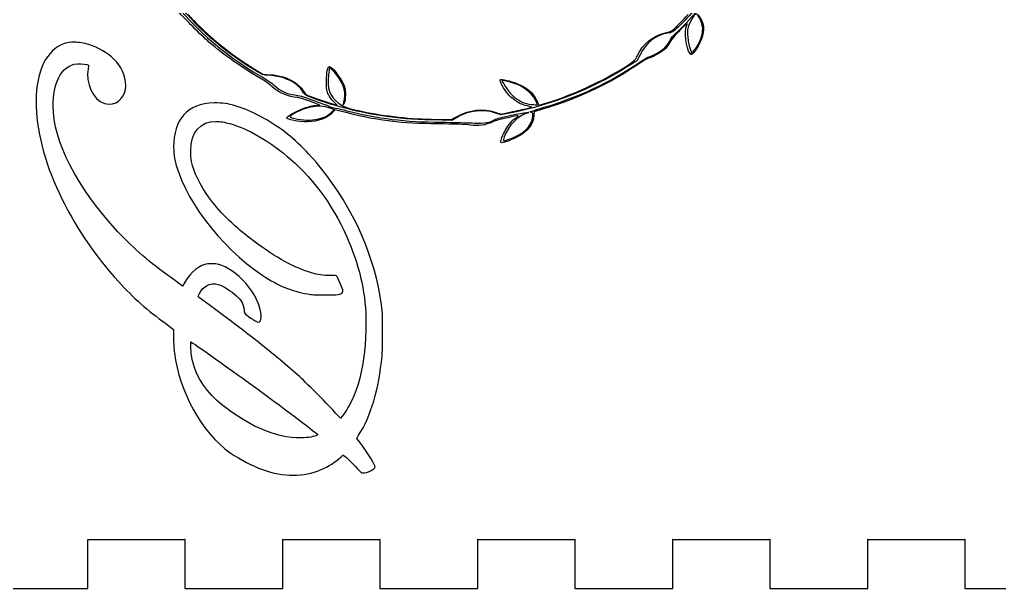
# Model space of a CAD drawing. Extents: x 5 to 509, y -8625 to -7917.
# Drawn here: x 75.1 to 175.6, y -8087.4 to -8029.1 of the extents above; entities that cross this region are included whole.
import ezdxf

# ---------------------------------------------------------------- set-up
doc = ezdxf.new("R2010")
doc.units = 0
doc.layers.add('Corps', color=7, linetype='CONTINUOUS')

msp = doc.modelspace()

# ---------------------------------------------------------------- linework, layer by layer
at = {"layer": 'Corps', "color": 6}
for p, q in [((93.77892, -8029.99112), (93.778738, -8029.98952)), ((143.860066, -8031.99712), (144.052836, -8032.55502)), ((143.860066, -8031.99712), (143.860066, -8031.99712)), ((144.052836, -8032.55502), (144.314016, -8032.23982)), ((99.039343, -8034.05812), (100.050249, -8034.69132)), ((100.050249, -8034.69132), (100.811489, -8034.73632)), ((106.893936, -8033.96162), (106.790056, -8034.77662)), ((107.393566, -8034.48902), (106.893936, -8033.96162)), ((105.900676, -8037.84922), (104.864999, -8037.45772)), ((105.350466, -8037.90522), (105.900676, -8037.84922)), ((125.729466, -8036.93652), (125.729466, -8036.93702)), ((107.362756, -8038.29542), (106.972006, -8038.15992)), ((107.093406, -8038.57592), (107.362756, -8038.29542)), ((107.411576, -8038.33372), (107.212556, -8038.58812)), ((108.735536, -8038.66392), (107.411576, -8038.33372)), ((124.484246, -8038.86562), (123.813316, -8038.64272)), ((123.851696, -8038.56752), (124.489006, -8038.77812)), ((125.562376, -8038.64552), (124.484246, -8038.86562)), ((124.489006, -8038.77812), (125.689586, -8038.52672)), ((103.344819, -8039.24252), (103.344819, -8039.24262)), ((119.445876, -8039.42842), (117.463556, -8039.38242)), ((118.229756, -8039.32732), (119.359576, -8039.32782)), ((119.359576, -8039.32782), (119.971566, -8039.00942)), ((119.903596, -8039.14972), (119.445876, -8039.42842)), ((91.800808, -8056.419968), (90.668075, -8055.570387)), ((94.679751, -8058.449509), (93.40538, -8057.505536)), ((106.243438, -8057.316739), (107.045785, -8057.316739)), ((112.332081, -8060.29026), (112.332081, -8059.251888)), ((90.101646, -8060.243057), (90.904056, -8060.856645)), ((90.904056, -8060.856645), (90.904056, -8061.753416)), ((99.588428, -8060.101463), (99.588613, -8060.101463)), ((92.650389, -8062.602997), (92.650389, -8062.13101)), ((108.037004, -8069.965993), (107.517809, -8069.44681)), ((105.394042, -8071.806744), (105.394042, -8071.806744)), ((109.689119, -8072.042737), (109.877928, -8071.712345))]:
    msp.add_line(p, q, dxfattribs=at)
at = {"layer": 'Corps', "color": 7}
for p, q in [((82.085016, -8082.42072), (92.085016, -8082.42072)), ((82.104516, -8087.40172), (82.104516, -8082.40172)), ((92.065516, -8082.40172), (92.065516, -8087.40172)), ((102.085019, -8082.42072), (112.085016, -8082.42072)), ((102.104519, -8087.40172), (102.104519, -8082.40172)), ((112.065516, -8082.40172), (112.065516, -8087.40172)), ((122.085016, -8082.42072), (132.085016, -8082.42072)), ((122.104516, -8087.40172), (122.104516, -8082.40172)), ((132.065516, -8082.40172), (132.065516, -8087.40172)), ((142.085016, -8082.42072), (152.085016, -8082.42072)), ((142.104516, -8087.40172), (142.104516, -8082.40172)), ((152.065516, -8082.40172), (152.065516, -8087.40172)), ((162.085016, -8082.42072), (172.085016, -8082.42072)), ((162.104516, -8087.40172), (162.104516, -8082.40172)), ((172.065516, -8082.40172), (172.065516, -8087.40172)), ((72.085016, -8087.42072), (82.085016, -8087.42072)), ((92.085016, -8087.42072), (102.085019, -8087.42072)), ((112.085016, -8087.42072), (122.085016, -8087.42072)), ((132.085016, -8087.42072), (142.085016, -8087.42072)), ((152.085016, -8087.42072), (162.085016, -8087.42072)), ((172.085016, -8087.42072), (182.085016, -8087.42072))]:
    msp.add_line(p, q, dxfattribs=at)
at = {"layer": 'Corps', "color": 6}
for points in [[(142.464196, -8030.43502), (143.670726, -8029.38562), (145.509546, -8027.19402), (146.739776, -8025.33902)], [(90.059586, -8026.15322), (92.331924, -8029.41812), (96.009129, -8032.70342), (99.784391, -8034.84142)], [(145.673186, -8026.41432), (144.850106, -8027.52112), (143.528686, -8029.03482), (142.693586, -8029.82732)], [(99.228342, -8034.27582), (95.984594, -8032.30892), (93.134994, -8029.79592), (90.906608, -8026.93712)], [(94.527532, -8031.38992), (93.698627, -8030.67102), (92.058213, -8029.02982), (91.398556, -8028.25942)], [(92.381916, -8028.56912), (92.652254, -8028.87392), (93.280896, -8029.51392), (93.77892, -8029.99112)], [(142.572936, -8029.71372), (142.921086, -8029.37202), (143.421706, -8028.85082), (143.685426, -8028.55562)], [(144.504496, -8028.48592), (144.319586, -8028.48592), (143.816056, -8029.36872), (143.650646, -8029.98282)], [(145.137966, -8029.66922), (145.050266, -8029.24682), (144.642916, -8028.48592), (144.504496, -8028.48592)], [(144.717306, -8028.59302), (144.934166, -8028.82392), (145.194656, -8029.41712), (145.260776, -8029.83072)], [(141.462916, -8030.42112), (141.905476, -8030.34112), (141.985456, -8030.29022), (142.572936, -8029.71372)], [(142.693586, -8029.82732), (142.115216, -8030.37632), (142.068106, -8030.40322), (141.533306, -8030.49182)], [(143.545086, -8029.65882), (143.673656, -8029.36162), (143.618386, -8029.40122), (142.868396, -8030.14432)], [(143.877576, -8032.57162), (143.451796, -8032.02262), (143.257786, -8030.32312), (143.545086, -8029.65882)], [(145.260776, -8029.83072), (145.364526, -8030.47922), (144.903516, -8031.69652), (144.284096, -8032.40982)], [(144.314016, -8032.23982), (144.955906, -8031.46512), (145.292666, -8030.41432), (145.137966, -8029.66922)], [(93.778738, -8029.98952), (95.36449, -8031.50902), (97.046381, -8032.80982), (99.039343, -8034.05812)], [(138.452056, -8032.83012), (139.012416, -8031.57542), (140.161496, -8030.65602), (141.462916, -8030.42112)], [(141.533306, -8030.49182), (140.314036, -8030.69392), (139.357416, -8031.45812), (138.758616, -8032.70832)], [(142.868396, -8030.14432), (142.353786, -8030.65412), (141.958096, -8031.12782), (141.798686, -8031.42482)], [(141.804606, -8031.24992), (141.914916, -8030.99342), (142.135546, -8030.72092), (142.464196, -8030.43502)], [(143.650646, -8029.98282), (143.555446, -8030.33622), (143.671046, -8031.45092), (143.860066, -8031.99712)], [(79.717927, -8031.546243), (77.877188, -8032.159831), (76.791627, -8034.330967), (76.791627, -8037.446083)], [(80.709146, -8031.404648), (80.331527, -8031.404648), (80.001141, -8031.45182), (79.717927, -8031.546243)], [(82.219498, -8031.640642), (81.700303, -8031.499047), (81.181108, -8031.404648), (80.709146, -8031.404648)], [(85.995379, -8035.888528), (85.995379, -8033.622987), (84.060236, -8032.301426), (82.219498, -8031.640642)], [(99.804418, -8035.11232), (98.01048, -8034.09472), (96.059303, -8032.71832), (94.527532, -8031.38992)], [(139.754816, -8032.85612), (140.697496, -8032.55232), (141.522376, -8031.90602), (141.804606, -8031.24992)], [(141.798686, -8031.42482), (141.659526, -8031.68402), (141.397486, -8032.02512), (141.216346, -8032.18272)], [(137.674776, -8033.64652), (138.168716, -8033.31462), (138.294816, -8033.18222), (138.452056, -8032.83012)], [(138.758616, -8032.70832), (138.594506, -8033.05102), (138.437826, -8033.33362), (138.410456, -8033.33632)], [(138.581596, -8033.54332), (139.048846, -8033.22272), (139.576776, -8032.91352), (139.754816, -8032.85612)], [(141.216346, -8032.18272), (140.897846, -8032.45992), (139.859766, -8033.01662), (139.661546, -8033.01662)], [(144.284096, -8032.40982), (144.009426, -8032.72612), (144.000206, -8032.72982), (143.877576, -8032.57162)], [(78.53796, -8037.91807), (78.53796, -8035.79413), (79.245965, -8033.764582), (81.039531, -8033.622987)], [(81.039531, -8033.622987), (81.464322, -8033.622987), (82.030689, -8033.670158), (82.172265, -8033.764582)], [(82.172265, -8033.764582), (82.172265, -8033.764582), (82.07786, -8034.425366), (82.07786, -8034.661359)], [(128.912566, -8038.07352), (132.293056, -8037.10102), (135.771546, -8035.47132), (138.581596, -8033.54332)], [(129.333236, -8037.59002), (132.080506, -8036.72932), (135.474006, -8035.12502), (137.674776, -8033.64652)], [(138.486036, -8033.73002), (135.650556, -8035.60612), (132.763746, -8036.99822), (129.599796, -8038.01532)], [(138.410456, -8033.33632), (138.383256, -8033.33632), (137.863346, -8033.65282), (137.255446, -8034.03362)], [(139.661546, -8033.01662), (139.608346, -8033.01662), (139.079086, -8033.33772), (138.486036, -8033.73002)], [(82.07786, -8034.661359), (82.07786, -8036.124521), (82.927441, -8037.776475), (84.296217, -8037.776475)], [(100.558059, -8034.79732), (100.123179, -8034.79732), (100.024379, -8034.75832), (99.228342, -8034.27582)], [(99.784391, -8034.84142), (100.320549, -8035.14512), (100.962249, -8035.58552), (101.217479, -8035.82492)], [(103.547429, -8035.76882), (102.848349, -8035.21512), (101.562639, -8034.79732), (100.558059, -8034.79732)], [(100.811489, -8034.73632), (101.682179, -8034.78832), (102.639659, -8035.07172), (103.239389, -8035.45512)], [(106.581386, -8035.44392), (106.581326, -8034.48342), (106.702536, -8033.90652), (106.904406, -8033.90652)], [(106.790056, -8034.77662), (106.616356, -8036.14002), (106.895796, -8036.91592), (107.823126, -8037.64462)], [(106.904406, -8033.90652), (107.102446, -8033.90652), (107.922616, -8034.90802), (108.223966, -8035.51782)], [(108.425456, -8037.24422), (108.607086, -8036.39332), (108.220926, -8035.36232), (107.393566, -8034.48902)], [(137.255446, -8034.03362), (133.807156, -8036.19372), (129.768746, -8037.78652), (125.562376, -8038.64552)], [(84.296217, -8037.776475), (85.240203, -8037.776475), (85.995379, -8036.9269), (85.995379, -8035.888528)], [(100.977639, -8035.93492), (100.744259, -8035.71622), (100.216329, -8035.34602), (99.804418, -8035.11232)], [(101.217479, -8035.82492), (101.817899, -8036.38822), (102.574989, -8036.74392), (103.332709, -8036.81852)], [(103.239389, -8035.45512), (103.659729, -8035.72382), (104.151499, -8036.23222), (104.294439, -8036.54592)], [(104.139119, -8036.43962), (103.983489, -8036.20522), (103.717239, -8035.90332), (103.547429, -8035.76882)], [(106.781586, -8036.77892), (106.603866, -8036.41952), (106.581516, -8036.27062), (106.581386, -8035.44392)], [(108.223966, -8035.51782), (108.492766, -8036.06172), (108.520866, -8036.18102), (108.519376, -8036.77252)], [(125.218306, -8036.74372), (124.788996, -8036.25302), (124.304466, -8035.36772), (124.408276, -8035.26392)], [(125.423466, -8035.49752), (124.392876, -8035.24222), (124.450446, -8035.19342), (124.916526, -8035.92752)], [(124.408276, -8035.26392), (124.504876, -8035.16692), (125.487036, -8035.38212), (126.114626, -8035.63712)], [(128.030216, -8037.35282), (127.625236, -8036.52502), (126.586226, -8035.78552), (125.423466, -8035.49752)], [(126.114626, -8035.63712), (127.173136, -8036.06722), (127.741166, -8036.55732), (128.128136, -8037.37432)], [(103.570319, -8037.06402), (102.740129, -8037.05402), (101.683539, -8036.59672), (100.977639, -8035.93492)], [(103.332709, -8036.81852), (103.709019, -8036.85552), (104.249889, -8037.00292), (104.881809, -8037.24062)], [(105.470936, -8037.24342), (104.427539, -8036.86792), (104.420659, -8036.86372), (104.139119, -8036.43962)], [(104.294439, -8036.54592), (104.345239, -8036.65772), (104.516669, -8036.80372), (104.675089, -8036.87032)], [(104.675089, -8036.87032), (104.987889, -8037.00182), (107.564376, -8037.87122), (107.641326, -8037.87122)], [(107.335076, -8037.52742), (107.140766, -8037.33822), (106.891656, -8037.00142), (106.781586, -8036.77892)], [(108.519376, -8036.77252), (108.519376, -8037.22662), (108.474776, -8037.51272), (108.377676, -8037.70942)], [(124.916526, -8035.92752), (125.142856, -8036.28392), (125.508646, -8036.73802), (125.729466, -8036.93652)], [(126.052036, -8037.46782), (125.798536, -8037.30402), (125.423336, -8036.97812), (125.218306, -8036.74372)], [(76.791627, -8037.446083), (76.791627, -8043.345923), (80.237122, -8050.472925), (85.287375, -8055.995177)], [(95.05737, -8037.63488), (92.272646, -8037.63488), (90.90387, -8039.381232), (90.90387, -8042.165956)], [(97.322899, -8037.965272), (96.426085, -8037.682076), (95.954123, -8037.63488), (95.05737, -8037.63488)], [(104.864999, -8037.45772), (104.295359, -8037.24242), (103.712769, -8037.06522), (103.570319, -8037.06402)], [(104.112479, -8038.22242), (104.490729, -8038.07852), (105.047809, -8037.93582), (105.350466, -8037.90522)], [(104.881809, -8037.24062), (105.415856, -8037.44142), (106.098546, -8037.69032), (106.398906, -8037.79382)], [(106.972006, -8038.15992), (106.355866, -8037.94632), (105.599516, -8037.91142), (104.910639, -8038.06492)], [(112.285166, -8038.95652), (109.998586, -8038.60962), (107.571056, -8037.99932), (105.470936, -8037.24342)], [(106.398906, -8037.79382), (106.699326, -8037.89732), (106.945096, -8038.01382), (106.945096, -8038.05272)], [(107.641326, -8037.87122), (107.667326, -8037.87122), (107.529466, -8037.71652), (107.335076, -8037.52742)], [(107.823126, -8037.64462), (108.411466, -8038.10702), (108.669676, -8038.19182), (110.727636, -8038.59892)], [(108.377676, -8037.70942), (108.300676, -8037.86522), (108.259506, -8037.91982), (108.286176, -8037.83082)], [(108.286176, -8037.83082), (108.312776, -8037.74182), (108.375576, -8037.47782), (108.425456, -8037.24422)], [(125.729466, -8036.93702), (126.270876, -8037.42382), (126.896986, -8037.70702), (127.605176, -8037.78532)], [(127.456596, -8037.99892), (126.701106, -8037.82532), (126.469706, -8037.73772), (126.052036, -8037.46782)], [(127.605176, -8037.78532), (127.923986, -8037.82032), (128.198776, -8037.83732), (128.215866, -8037.82232)], [(128.215866, -8037.82232), (128.233166, -8037.80732), (128.149366, -8037.59632), (128.030216, -8037.35282)], [(128.128136, -8037.37432), (128.247056, -8037.62542), (128.351926, -8037.84402), (128.361206, -8037.86002)], [(128.361206, -8037.86002), (128.370206, -8037.87602), (128.807856, -8037.75452), (129.333236, -8037.59002)], [(85.19297, -8050.85052), (80.992298, -8046.319444), (78.53796, -8041.552368), (78.53796, -8037.91807)], [(102.325918, -8040.608395), (100.721161, -8039.428428), (98.880423, -8038.437259), (97.322899, -8037.965272)], [(102.494239, -8039.16182), (102.494239, -8039.02092), (103.407889, -8038.49052), (104.112479, -8038.22242)], [(104.910639, -8038.06492), (104.029849, -8038.26092), (102.698099, -8038.92722), (102.873349, -8039.08422)], [(107.212556, -8038.58812), (106.762386, -8039.16332), (105.697006, -8039.57052), (104.642279, -8039.57052)], [(105.672756, -8039.29662), (106.354696, -8039.13582), (106.746736, -8038.93692), (107.093406, -8038.57592)], [(106.945096, -8038.05272), (106.945096, -8038.09172), (106.977296, -8038.10372), (107.017196, -8038.07872)], [(107.017196, -8038.07872), (107.056796, -8038.05372), (107.800726, -8038.21392), (108.670186, -8038.43372)], [(108.670186, -8038.43372), (111.901176, -8039.25042), (114.581766, -8039.57762), (118.353696, -8039.61552)], [(117.988936, -8039.78002), (114.236826, -8039.75002), (112.013706, -8039.48152), (108.735536, -8038.66392)], [(110.727636, -8038.59892), (113.048636, -8039.05802), (115.813916, -8039.32652), (118.229756, -8039.32732)], [(122.305566, -8038.45682), (121.348706, -8038.49882), (120.632406, -8038.70582), (119.903596, -8039.14972)], [(119.971566, -8039.00942), (121.292056, -8038.32242), (122.644176, -8038.16842), (123.851696, -8038.56752)], [(123.813316, -8038.64272), (123.208636, -8038.44182), (123.059816, -8038.42342), (122.305566, -8038.45682)], [(126.262016, -8038.95842), (126.180516, -8038.88342), (123.903626, -8039.42152), (123.566496, -8039.59542)], [(123.853876, -8039.33032), (123.974336, -8039.24532), (124.673986, -8039.06642), (125.561456, -8038.89292)], [(127.173086, -8038.67482), (126.168496, -8038.98232), (125.276196, -8039.90442), (124.819026, -8041.10772)], [(125.561456, -8038.89292), (126.971586, -8038.61722), (127.669926, -8038.52272), (127.173086, -8038.67482)], [(125.689586, -8038.52672), (126.349926, -8038.38842), (127.072286, -8038.22572), (127.294776, -8038.16502)], [(127.294776, -8038.16502), (127.689166, -8038.05752), (127.693256, -8038.05332), (127.456596, -8037.99892)], [(127.577626, -8038.59242), (127.407206, -8038.54342), (127.401506, -8038.53342), (127.541126, -8038.52642)], [(127.541126, -8038.52642), (127.632326, -8038.52642), (127.741576, -8038.48642), (127.783856, -8038.44742)], [(127.757646, -8038.99412), (127.777446, -8038.68832), (127.757716, -8038.64422), (127.577626, -8038.59242)], [(127.783856, -8038.44742), (127.825956, -8038.40842), (128.334066, -8038.23992), (128.912566, -8038.07352)], [(128.102936, -8038.47122), (127.874756, -8038.52122), (127.859286, -8038.54822), (127.845046, -8038.93492)], [(129.599796, -8038.01532), (128.909986, -8038.23702), (128.236406, -8038.44222), (128.102936, -8038.47122)], [(92.650204, -8042.543544), (92.650204, -8040.608395), (93.641361, -8039.522827), (95.246118, -8039.522827)], [(95.246118, -8039.522827), (95.670908, -8039.522827), (96.142932, -8039.617225), (96.662128, -8039.75882)], [(96.662128, -8039.75882), (98.408461, -8040.183611), (101.004375, -8041.693969), (102.892347, -8043.393119)], [(104.642279, -8039.57052), (103.745259, -8039.57052), (102.494239, -8039.33252), (102.494239, -8039.16182)], [(102.873349, -8039.08422), (102.909849, -8039.11722), (103.122329, -8039.18842), (103.344819, -8039.24252)], [(103.344819, -8039.24262), (104.056409, -8039.41552), (105.069729, -8039.43922), (105.672756, -8039.29662)], [(117.463556, -8039.38242), (115.220436, -8039.33042), (114.198146, -8039.24672), (112.285166, -8038.95652)], [(121.324116, -8039.90062), (120.933566, -8039.84262), (119.556676, -8039.79282), (117.988936, -8039.78002)], [(118.353696, -8039.61552), (119.710956, -8039.62952), (121.243226, -8039.66552), (121.758706, -8039.69552)], [(123.566496, -8039.59542), (122.953386, -8039.91162), (122.141016, -8040.02222), (121.324116, -8039.90062)], [(121.758706, -8039.69552), (122.761316, -8039.75452), (123.410946, -8039.64152), (123.853876, -8039.33032)], [(124.828176, -8040.61452), (125.116836, -8040.04302), (125.540576, -8039.50942), (125.924946, -8039.23342)], [(125.321516, -8041.36072), (126.791996, -8040.85472), (127.693766, -8039.97872), (127.757646, -8038.99412)], [(125.924946, -8039.23342), (126.121366, -8039.09232), (126.273096, -8038.96862), (126.262016, -8038.95842)], [(127.845046, -8038.93492), (127.812846, -8039.80592), (127.183156, -8040.61142), (126.111586, -8041.15222)], [(106.573823, -8045.045079), (105.25228, -8043.251524), (103.741928, -8041.741166), (102.325918, -8040.608395)], [(124.489306, -8041.69362), (124.409806, -8041.61462), (124.552106, -8041.16112), (124.828176, -8040.61452)], [(126.111586, -8041.15222), (125.408476, -8041.50712), (124.579446, -8041.78372), (124.489306, -8041.69362)], [(124.819026, -8041.10772), (124.640246, -8041.57812), (124.660186, -8041.58822), (125.321516, -8041.36072)], [(90.90387, -8042.165956), (90.90387, -8042.543544), (90.950918, -8042.921132), (90.998275, -8043.298727)], [(92.744608, -8043.629112), (92.697561, -8043.345923), (92.650204, -8042.921132), (92.650204, -8042.543544)], [(90.998275, -8043.298727), (91.753451, -8047.216215), (95.623737, -8052.360878), (100.06039, -8055.334393)], [(94.490942, -8047.263417), (93.641361, -8046.130647), (92.933418, -8044.667484), (92.744608, -8043.629112)], [(102.892347, -8043.393119), (105.393857, -8045.564261), (107.56498, -8048.632175), (108.886585, -8051.888886)], [(112.332081, -8059.251888), (111.90729, -8054.484819), (109.830509, -8049.292959), (106.573823, -8045.045079)], [(98.691613, -8051.464101), (96.94528, -8050.142534), (95.529332, -8048.726573), (94.490942, -8047.263417)], [(90.668075, -8055.570387), (88.449718, -8054.012832), (86.84496, -8052.596872), (85.19297, -8050.85052)], [(104.733085, -8054.956805), (102.986752, -8054.39042), (101.051547, -8053.304852), (98.691613, -8051.464101)], [(108.886585, -8051.888886), (110.066552, -8054.720812), (110.632919, -8057.316739), (110.632919, -8060.243057)], [(94.11357, -8054.201623), (93.216756, -8054.437616), (92.414408, -8055.334393), (91.800808, -8056.419968)], [(95.529518, -8054.201623), (95.151899, -8054.10723), (94.443956, -8054.10723), (94.11357, -8054.201623)], [(99.871766, -8059.58228), (99.871766, -8057.175144), (97.134275, -8054.579217), (95.529518, -8054.201623)], [(106.762633, -8055.334393), (105.913052, -8055.287222), (105.582666, -8055.239995), (104.733085, -8054.956805)], [(85.287375, -8055.995177), (86.750556, -8057.599934), (88.260908, -8058.968692), (90.101646, -8060.243057)], [(100.06039, -8055.334393), (101.617975, -8056.372765), (102.986752, -8056.939151), (104.63868, -8057.22234)], [(107.659385, -8055.428792), (107.612338, -8055.334393), (107.470576, -8055.334393), (106.762633, -8055.334393)], [(108.272985, -8056.891954), (108.272985, -8056.750353), (107.75379, -8055.52319), (107.659385, -8055.428792)], [(93.40538, -8057.505536), (93.40538, -8057.411137), (93.641361, -8056.986347), (93.877404, -8056.703157)], [(93.877404, -8056.703157), (94.207789, -8056.372765), (94.585346, -8056.183968), (95.05737, -8056.183968)], [(95.05737, -8056.183968), (95.246118, -8056.183968), (95.434927, -8056.23114), (95.623737, -8056.278367)], [(95.623737, -8056.278367), (96.048527, -8056.467164), (96.284508, -8056.608759), (96.898108, -8057.033549)], [(107.045785, -8057.316739), (107.801023, -8057.316739), (108.272985, -8057.269567), (108.272985, -8056.891954)], [(96.898108, -8057.033549), (97.747689, -8057.694327), (98.030842, -8058.119117), (98.125247, -8058.779901)], [(104.63868, -8057.22234), (105.110642, -8057.316739), (105.393857, -8057.316739), (106.243438, -8057.316739)], [(103.836271, -8065.718113), (101.240356, -8063.405376), (98.408461, -8061.187037), (94.679751, -8058.449509)], [(98.125247, -8058.779901), (98.125247, -8058.968692), (98.172294, -8059.157489), (98.219651, -8059.204685)], [(98.219651, -8059.204685), (98.219651, -8059.346286), (99.352447, -8060.101463), (99.588428, -8060.101463)], [(99.588613, -8060.101463), (99.777423, -8060.101463), (99.871766, -8059.959868), (99.871766, -8059.58228)], [(110.632919, -8060.243057), (110.632919, -8064.25495), (109.783338, -8067.936452), (108.037004, -8069.965993)], [(112.285033, -8063.594167), (112.332081, -8062.886187), (112.332081, -8061.375828), (112.332081, -8060.29026)], [(90.904056, -8061.753416), (90.904056, -8062.272605), (90.904056, -8062.886187), (90.998461, -8063.263775)], [(92.650389, -8062.13101), (92.697437, -8062.083839), (97.181447, -8065.293322), (99.54138, -8066.992478)], [(99.210994, -8070.768372), (96.143118, -8069.116418), (92.744794, -8066.756485), (92.650389, -8062.602997)], [(90.998461, -8063.263775), (91.470422, -8067.275668), (93.783185, -8071.429156), (96.709485, -8073.505899)], [(109.877928, -8071.712345), (111.1523, -8069.777202), (111.954647, -8066.992478), (112.285033, -8063.594167)], [(107.517809, -8069.44681), (106.904209, -8068.691628), (104.685852, -8066.520485), (103.836271, -8065.718113)], [(99.54138, -8066.992478), (102.420509, -8069.116418), (105.724428, -8071.617947), (105.724428, -8071.665149)], [(103.506071, -8071.995541), (102.137356, -8071.948369), (100.815752, -8071.523554), (99.210994, -8070.768372)], [(105.394042, -8071.806744), (104.827676, -8071.948338), (104.30848, -8071.995541), (103.506071, -8071.995541)], [(105.724428, -8071.665149), (105.724428, -8071.665149), (105.582852, -8071.759547), (105.394042, -8071.806744)], [(111.57709, -8074.92186), (111.57709, -8074.780265), (110.34989, -8072.797919), (109.689119, -8072.042737)], [(96.709485, -8073.505899), (98.927842, -8075.016258), (101.146137, -8075.818637), (103.175685, -8075.818637)], [(103.175685, -8075.818637), (105.205233, -8075.818637), (106.951628, -8074.969056), (108.084361, -8073.930684)], [(108.084361, -8073.930684), (108.273171, -8073.741893), (108.273171, -8073.741893), (108.367576, -8073.789089)], [(108.367576, -8073.789089), (108.603557, -8073.930684), (109.594714, -8074.969056), (109.877928, -8075.252251)], [(110.302719, -8075.582643), (110.727509, -8075.582643), (111.57709, -8075.252251), (111.57709, -8074.92186)], [(109.877928, -8075.252251), (110.066738, -8075.488245), (110.113909, -8075.582643), (110.302719, -8075.582643)]]:
    msp.add_open_spline(points, degree=3, dxfattribs=at)
at = {"layer": 'Corps', "color": 7}
for points in [[(82.104516, -8082.40172), (82.104516, -8082.41372), (82.096516, -8082.42072), (82.085016, -8082.42072)], [(92.085016, -8082.42072), (92.073316, -8082.42072), (92.065516, -8082.41072), (92.065516, -8082.40172)], [(102.104519, -8082.40172), (102.104519, -8082.41372), (102.096519, -8082.42072), (102.085019, -8082.42072)], [(112.085016, -8082.42072), (112.073316, -8082.42072), (112.065516, -8082.41072), (112.065516, -8082.40172)], [(122.104516, -8082.40172), (122.104516, -8082.41372), (122.096516, -8082.42072), (122.085016, -8082.42072)], [(132.085016, -8082.42072), (132.073316, -8082.42072), (132.065516, -8082.41072), (132.065516, -8082.40172)], [(142.104516, -8082.40172), (142.104516, -8082.41372), (142.096516, -8082.42072), (142.085016, -8082.42072)], [(152.085016, -8082.42072), (152.073316, -8082.42072), (152.065516, -8082.41072), (152.065516, -8082.40172)], [(162.104516, -8082.40172), (162.104516, -8082.41372), (162.096516, -8082.42072), (162.085016, -8082.42072)], [(172.085016, -8082.42072), (172.073316, -8082.42072), (172.065516, -8082.41072), (172.065516, -8082.40172)], [(82.085016, -8087.42072), (82.096716, -8087.42072), (82.104516, -8087.41072), (82.104516, -8087.40172)], [(92.065516, -8087.40172), (92.065516, -8087.41372), (92.073516, -8087.42072), (92.085016, -8087.42072)], [(102.085019, -8087.42072), (102.096719, -8087.42072), (102.104519, -8087.41072), (102.104519, -8087.40172)], [(112.065516, -8087.40172), (112.065516, -8087.41372), (112.073516, -8087.42072), (112.085016, -8087.42072)], [(122.085016, -8087.42072), (122.096716, -8087.42072), (122.104516, -8087.41072), (122.104516, -8087.40172)], [(132.065516, -8087.40172), (132.065516, -8087.41372), (132.073516, -8087.42072), (132.085016, -8087.42072)], [(142.085016, -8087.42072), (142.096716, -8087.42072), (142.104516, -8087.41072), (142.104516, -8087.40172)], [(152.065516, -8087.40172), (152.065516, -8087.41372), (152.073516, -8087.42072), (152.085016, -8087.42072)], [(162.085016, -8087.42072), (162.096716, -8087.42072), (162.104516, -8087.41072), (162.104516, -8087.40172)], [(172.065516, -8087.40172), (172.065516, -8087.41372), (172.073516, -8087.42072), (172.085016, -8087.42072)]]:
    msp.add_open_spline(points, degree=3, dxfattribs=at)

doc.saveas('drawing.dxf')
